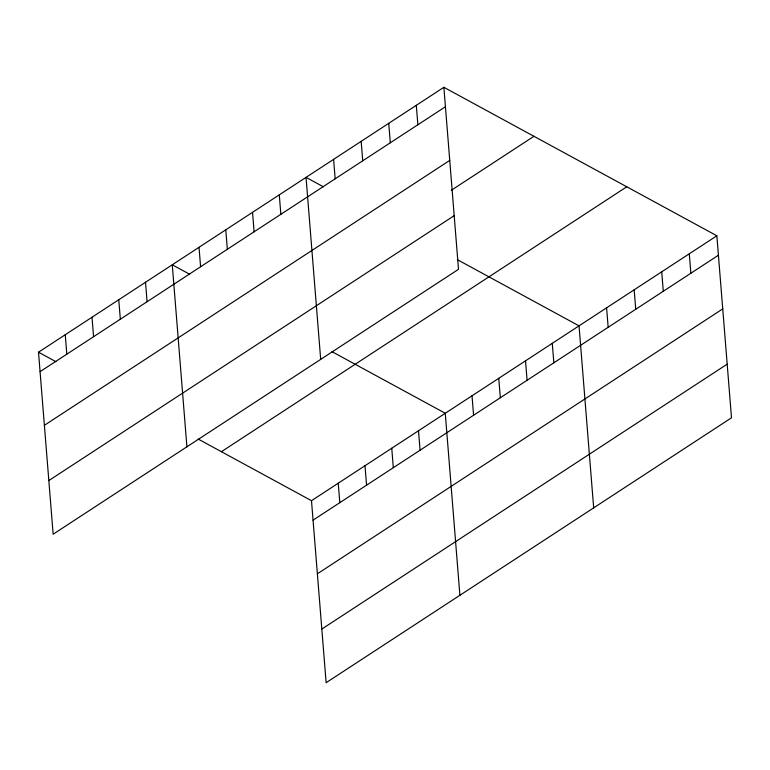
<?xml version="1.0" encoding="UTF-8"?>
<svg xmlns="http://www.w3.org/2000/svg" width="770" height="770" viewBox="0 0 770 770"><rect width="100%" height="100%" fill="white"/><g stroke="black" fill="none" stroke-linecap="round" stroke-linejoin="round"><path stroke-width="1.16" d="M443.867 87.299L458.506 269.308L53.149 534.216L38.5 352.208L443.867 87.299L716.851 235.784L731.5 417.792L326.133 682.701L311.494 500.693L198.198 439.073M40.069 371.669L445.426 106.751M44.381 425.31L449.747 160.401M451.258 190.334L533.947 136.29M48.828 480.576L454.194 215.667M221.404 451.692L626.77 186.783M311.494 500.693L716.851 235.784M313.053 520.154L718.42 255.236M317.375 573.794L722.741 308.886M321.822 629.061L727.188 364.152M323.448 186.831L306.036 177.36L320.686 359.378M457.303 259.634L579.03 325.845L593.68 507.863M189.67 274.255L172.268 264.784L186.917 446.802M331.966 351.649L445.262 413.269L459.902 595.287M38.5 352.208L55.902 361.669M689.294 253.792L690.854 273.254M661.728 271.81L663.288 291.272M634.162 289.818L635.731 309.28M606.596 307.836L608.165 327.298M552.273 343.333L553.842 362.795M525.525 360.812L527.084 380.274M498.768 378.301L500.336 397.763M472.02 395.79L473.579 415.242M416.3 105.307L417.869 124.769M418.505 430.757L420.074 450.209M388.735 123.325L390.303 142.787M391.757 448.236L393.316 467.698M361.168 141.334L362.737 160.795M364.999 465.725L366.568 485.187M333.603 159.352L335.171 178.813M338.242 483.204L339.811 502.666M279.289 194.849L280.848 214.31M252.531 212.337L254.1 231.789M225.783 229.816L227.343 249.278M199.026 247.305L200.595 266.757M145.52 282.272L147.08 301.734M118.763 299.751L120.332 319.213M92.005 317.24L93.574 336.702M65.257 334.719L66.817 354.181"/></g></svg>
